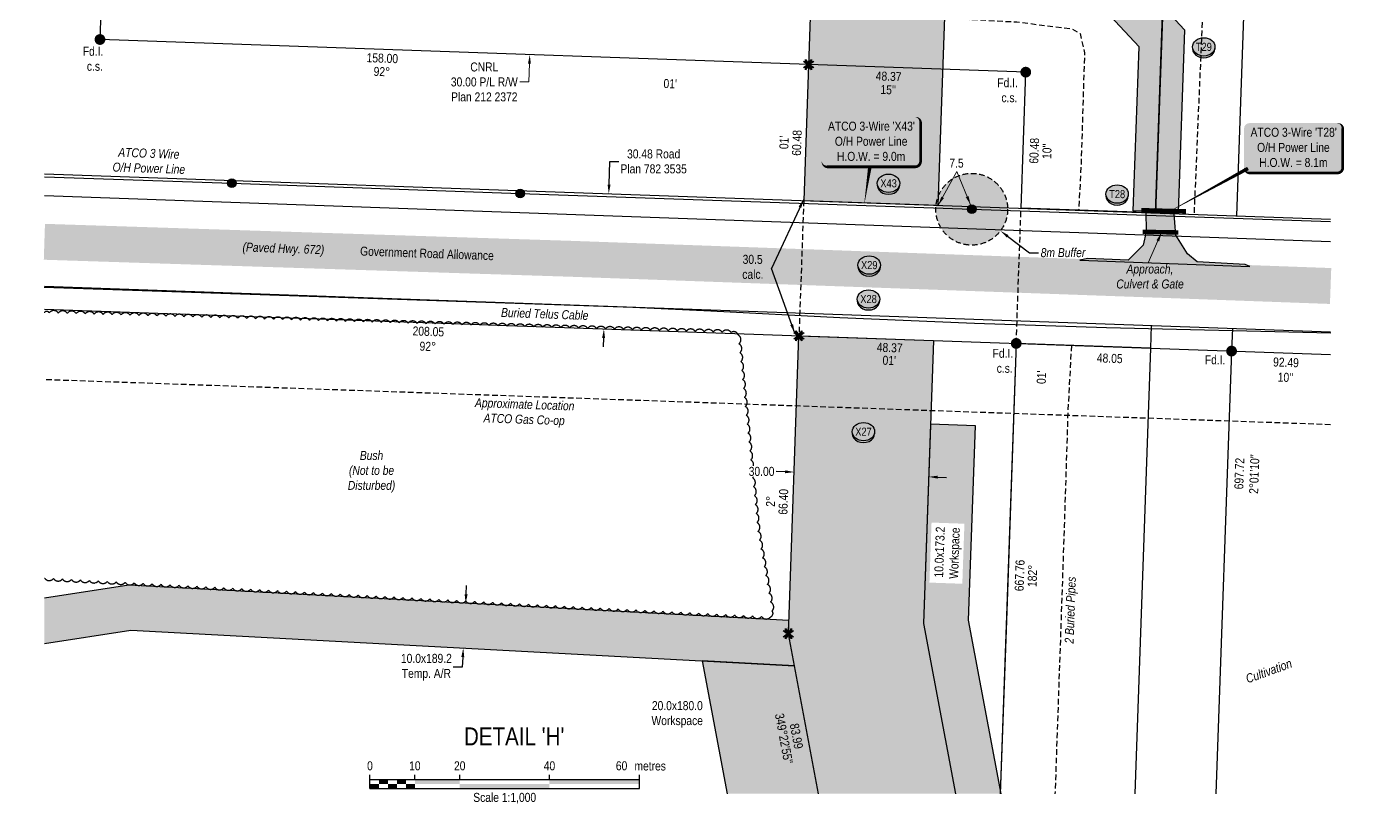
# Model space of a CAD drawing. Extents: x 338216 to 346362, y 6125251 to 6136161.
# Drawn here: x 340188 to 341660, y 6131482 to 6132348 of the extents above; entities that cross this region are included whole.
import ezdxf
from ezdxf.enums import TextEntityAlignment as Align

# ---------------------------------------------------------------- set-up
doc = ezdxf.new("R2010")
doc.units = 0
doc.header["$LTSCALE"] = 5
doc.header["$PDSIZE"] = 0.5
for name, pattern in [('0', [1, 1, 0]), ('DASHED4', [1.875, 1.25, -0.625]), ('foc-TIELINE', [1.875, 1.25, -0.625]), ('foc-TRAV', [1.875, 1.25, -0.625]), ('POWERLINE5', [7.8, 2.4, -0.6, 0.6, -0.6, 0.6, -0.6, 2.4]), ('UG_PIPE', [1.875, 1.25, -0.625])]:
    doc.linetypes.add(name, pattern=pattern)
doc.layers.get('Defpoints').update_dxf_attribs({"color": 9})
for name, color, linetype in [('AS-FENCE', 48, 'foc-FENCE'), ('AS-PIPE-UG', 44, 'UG_PIPE'), ('AS-PIPE-UG-T', 44, 'Continuous'), ('AS-POWER', 104, 'foc-POWER'), ('AS-POWER-EXISTING', 72, 'POWERLINE5'), ('AS-POWER-T', 104, 'Continuous'), ('AS-ROADS', 254, 'Continuous'), ('AS-TELUS', 224, 'foc-TEL'), ('C-RW', 13, 'Continuous'), ('DETAIL-T', 7, 'Continuous'), ('F-RW', 190, 'Continuous'), ('L-BD', 7, 'Continuous'), ('L-BD1', 253, 'Continuous'), ('L-MON', 1, 'Continuous'), ('L-ROAD-T', 7, 'Continuous'), ('L-SEC', 7, 'Continuous'), ('L-TIE', 7, 'foc-TIELINE'), ('L-TITLEDB', 4, 'Continuous'), ('L-TITLEDB-T', 4, 'Continuous'), ('P-CROSSINGS', 250, 'Continuous'), ('P-PROPOSED', 10, 'Continuous'), ('P-PROPOSED-H', 21, 'Continuous'), ('P-TEMP-BLUE', 146, 'Continuous'), ('P-TEMP-BLUE-T', 146, 'Continuous'), ('P-TRAV', 4, 'foc-TRAV'), ('P-TXT', 4, 'Continuous'), ('T-BUSH', 110, '0'), ('T-BUSH-T', 110, 'Continuous')]:
    doc.layers.add(name, color=color, linetype=linetype)
for name, color, linetype, lineweight in [('AS-GENERAL', 48, 'Continuous', 18), ('C-RW-T', 13, 'Continuous', 9), ('T-TEXT', 48, 'Continuous', 18), ('T-TIE-T', 201, 'Continuous', 18)]:
    doc.layers.add(name, color=color, linetype=linetype, lineweight=lineweight)
for name, color, linetype, true_color in [('P-POWER BUFFER', 7, 'DASHED4', 0x007000), ('P-POWER BUFFER-T', 7, 'Continuous', 0x007000), ('P-TEMP-BLUE-H', 7, 'Continuous', 0x99e6ff)]:
    doc.layers.add(name, color=color, linetype=linetype, true_color=true_color)
doc.layers.add('P-POWER BUFFER-H', color=7, linetype='0', true_color=0x8aff8a, transparency=0.7)
doc.styles.add('80', font='ARIALN.TTF', dxfattribs={"height": 10})
doc.styles.add('80CG', font='ARIALN.TTF', dxfattribs={"height": 10})
doc.styles.add('80L', font='ARIALN.TTF', dxfattribs={"height": 10})
doc.styles.add('80LS', font='ARIALNI.TTF', dxfattribs={"height": 10})
doc.styles.add('Crossing', font='ARIALN.TTF', dxfattribs={"height": 10})
doc.styles.add('foc-LtypeFont', font='ARIALN.TTF', dxfattribs={"height": 7.35})
doc.styles.add('TXT', font='ARIALN.TTF', dxfattribs={"height": 0.2})
doc.linetypes.add('foc-FENCE', pattern='A,10,-1,["X",foc-LtypeFont,S=0.2,R=0,X=-0.625,Y=-0.75],-1.24', length=12.24)
doc.linetypes.add('foc-POWER', pattern='A,6,-1,["P",foc-LtypeFont,S=0.2,R=0,X=-0.625,Y=-0.75],-1.24,4', length=12.24)
doc.linetypes.add('foc-TEL', pattern='A,2,-1,["T",foc-LtypeFont,S=0.2,R=0,X=-0.425,Y=-0.75],-1.24,8', length=12.24)
doc.dimstyles.new('Compass 5 000', dxfattribs={"dimscale": 5, "dimtxt": 9, "dimasz": 2, "dimexe": 0.2, "dimexo": 0.0625, "dimgap": 0.5, "dimtad": 0, "dimtih": 1, "dimtoh": 1, "dimzin": 0, "dimdsep": 46, "dimtxsty": '80CG', "dimcen": 0.1, "dimse1": 1, "dimse2": 1, "dimclrd": 256, "dimclrt": 256, "dimaunit": 1, "dimadec": 4, "dimazin": 0, "dimtfac": 0.06, "dimtofl": 0, "dimtmove": 0, "dimatfit": 1, "dimfxl": 0.2, "dimtolj": 1, "dimtzin": 0, "dimlwd": -1, "dimarcsym": 0})

# ---------------------------------------------------------------- blocks, each defined once
blk = doc.blocks.new('POWERPOLE')
h = blk.add_hatch(color=255)
edge = h.paths.add_edge_path()
edge.add_arc((0, 0), 0.96, 0, 360)
at = {"linetype": 'Continuous'}
for p, q in [((0.68, -0.68), (-0.68, 0.68)), ((-0.68, -0.68), (0.68, 0.68))]:
    blk.add_line(p, q, dxfattribs=at)
blk.add_circle((0, 0), 0.96, dxfattribs=at)
blk = doc.blocks.new('*U254')
at = {"color": 0}
for p, q in [((-150, 0), (-150, 15)), ((-100, 10), (-100, 15)), ((-50, 10), (-50, 15)), ((50, 10), (50, 15)), ((150.2, 0), (150.2, 15)), ((-150, 10), (150.2, 10)), ((-150, 0), (150.2, 0))]:
    blk.add_line(p, q, dxfattribs=at)
for points in [[(-150, 5), (-140, 5), (-150, 0), (-140, 0)], [(-140, 10), (-130, 10), (-140, 5), (-130, 5)], [(-130, 5), (-120, 5), (-130, 0), (-120, 0)], [(-120, 10), (-110, 10), (-120, 5), (-110, 5)], [(-110, 5), (-100, 5), (-110, 0), (-100, 0)], [(-100, 10), (-50, 10), (-100, 5), (-50, 5)], [(-50, 5), (50, 5), (-50, 0), (50, 0)], [(50, 10), (150.2, 10), (50, 5), (150.2, 5)]]:
    blk.add_solid(points, dxfattribs=at)
at = {"color": 0, "style": '80'}
blk.add_text('metres', height=10, dxfattribs=at).set_placement((162.2, 20), align=Align.CENTER)
at = {"color": 0, "char_height": 10, "style": '80'}
for s, insert, attachment_point in [('0', (-150, 30.2), 2), ('10', (-100, 30.2), 2), ('20', (-50, 30.2), 2), ('40', (50, 30.2), 2), ('60', (136.7, 30.2), 3), ('Scale 1:1,000', (0.1, -5), 2)]:
    blk.add_mtext(s, dxfattribs=dict(at, insert=insert, attachment_point=attachment_point))
blk = doc.blocks.new('*D321')
at = {"layer": 'Defpoints', "color": 0, "transparency": 16777216}
for p in [(340911.8, 6132158.7), (340831, 6132010.7), (340906.4, 6132008)]:
    blk.add_point(p, dxfattribs=at)
at = {"layer": 'L-TITLEDB-T', "transparency": 16777216}
for p, q in [((340836.7, 6132171.4), (340837.6, 6132197.2)), ((340837.6, 6132197.2), (340847.6, 6132197.2)), ((340830.6, 6132000.7), (340830.3, 6131990.7))]:
    blk.add_line(p, q, dxfattribs=at)
for points in [[(340835.1, 6132171.5), (340838.4, 6132171.4), (340836.4, 6132161.4)], [(340829, 6132000.8), (340832.3, 6132000.6), (340831, 6132010.7)]]:
    blk.add_solid(points, dxfattribs=at)
at = {"layer": 'L-TITLEDB-T', "transparency": 16777216, "insert": (340886.4, 6132197.2), "char_height": 10, "attachment_point": 5, "style": '80CG'}
blk.add_mtext('\\A1;30.48 Road\\PPlan 782 3535', dxfattribs=at)
blk = doc.blocks.new('*D322')
at = {"layer": 'C-RW-T', "transparency": 16777216}
for p, q in [((340754, 6132475.9), (340754.4, 6132485.9)), ((340748, 6132306.1), (340747.3, 6132285.7)), ((340747.3, 6132285.7), (340737.3, 6132285.7))]:
    blk.add_line(p, q, dxfattribs=at)
for points in [[(340752.3, 6132475.9), (340755.7, 6132475.8), (340753.7, 6132465.9)], [(340746.4, 6132306.1), (340749.7, 6132306), (340748.4, 6132316.1)]]:
    blk.add_solid(points, dxfattribs=at)
at = {"layer": 'Defpoints', "color": 0, "transparency": 16777216}
for p in [(340737.8, 6132466.5), (340753.7, 6132465.9), (340732.5, 6132316.6)]:
    blk.add_point(p, dxfattribs=at)
at = {"layer": 'C-RW-T', "transparency": 16777216, "insert": (340697.8, 6132285.7), "char_height": 10, "attachment_point": 5, "style": '80CG'}
blk.add_mtext('\\A1;CNRL\\P30.00 P/L R/W\\PPlan 212 2372', dxfattribs=at)
blk = doc.blocks.new('*U136')
h = blk.add_hatch(color=255)
edge = h.paths.add_edge_path()
edge.add_line((-49, -28.5), (49, -28.5))
edge.add_arc((49, -22.5), 6, 270, 360)
edge.add_line((55, -22.5), (55, 21))
edge.add_arc((49, 21), 6, 0, 90)
edge.add_line((49, 27), (-49, 27))
edge.add_arc((-49, 21), 6, 90, 180)
edge.add_line((-55, 21), (-55, -22.5))
edge.add_arc((-49, -22.5), 6, 180, 270)
at = {"color": 104, "flags": 128}
blk.add_lwpolyline([(-49, -28.5, 3, 3, 0), (49, -28.5, 3, 3, 0.414214), (55, -22.5, 3, 3, 0), (55, 21, 3, 0, 0.414214), (49, 27, 0, 0, 0), (-49, 27, 0, 0, 0.414214), (-55, 21, 0, 0, 0), (-55, -22.5, 0, 3, 0.414214)], format="xyseb", close=True, dxfattribs=at)
at = {"color": 104, "style": '80'}
blk.add_attdef('ENTER_TEXT_001', (-26.8, -4.9), '', height=10, dxfattribs=at)
blk = doc.blocks.new('xing2')
h = blk.add_hatch(color=50)
h.dxf.hatch_style = 1
edge = h.paths.add_edge_path()
edge.add_ellipse((0, 0), major_axis=(-12.5, 0), ratio=0.816297, start_angle=0, end_angle=360)
h = blk.add_hatch(color=250)
h.dxf.hatch_style = 1
edge = h.paths.add_edge_path()
edge.add_ellipse((0, -2), major_axis=(-12.5, 0), ratio=0.816297, start_angle=0, end_angle=180)
edge.add_line((12.5, -2), (12.5, 0))
edge.add_ellipse((0, 0), major_axis=(-12.5, 0), ratio=0.816297, start_angle=0, end_angle=180, ccw=False)
edge.add_line((-12.5, 0), (-12.5, -2))
at = {"color": 250}
blk.add_ellipse((0, 0), major_axis=(-12.5, 0), ratio=0.816297, dxfattribs=at)
blk.add_ellipse((0, -2), major_axis=(-12.5, 0), ratio=0.816297, start_param=0, end_param=3.141593, dxfattribs=at)
at = {"color": 250, "style": 'Crossing'}
blk.add_attdef('CROSSING', text='', height=9, dxfattribs=at).set_placement((0.1, 0), align=Align.MIDDLE_CENTER)
at = {"color": 250, "style": 'Crossing', "flags": 1}
for tag, p in [('OWNER', (0.1, -12.5)), ('DESCRIPTION', (0.1, -25.8)), ('LOCATION', (0.1, -39.3)), ('DWG_REF', (0.1, -52.8))]:
    blk.add_attdef(tag, text='', height=9, dxfattribs=at).set_placement(p, align=Align.MIDDLE_CENTER)
blk = doc.blocks.new('*D324')
at = {"layer": 'Defpoints', "color": 0, "transparency": 16777216}
for p in [(340656.5, 6131706.3), (340653.8, 6131656.4), (340674.4, 6131655.3)]:
    blk.add_point(p, dxfattribs=at)
at = {"layer": 'P-TEMP-BLUE-T', "transparency": 16777216}
for p, q in [((340677.6, 6131715.2), (340678.1, 6131725.2)), ((340673.8, 6131645.3), (340673.2, 6131634)), ((340673.2, 6131634), (340663.2, 6131634))]:
    blk.add_line(p, q, dxfattribs=at)
for points in [[(340675.9, 6131715.3), (340679.2, 6131715.1), (340677, 6131705.2)], [(340672.2, 6131645.4), (340675.5, 6131645.2), (340674.4, 6131655.3)]]:
    blk.add_solid(points, dxfattribs=at)
at = {"layer": 'P-TEMP-BLUE-T', "transparency": 16777216, "insert": (340633.3, 6131634), "char_height": 10, "attachment_point": 5, "style": '80CG'}
blk.add_mtext('\\A1;10.0x189.2\\PTemp. A/R', dxfattribs=at)
blk = doc.blocks.new('*D325')
at = {"layer": 'Defpoints', "color": 0, "transparency": 16777216}
for p in [(341042.7, 6131845.6), (341192.7, 6131846), (341192.5, 6131840.3)]:
    blk.add_point(p, dxfattribs=at)
at = {"layer": 'P-TXT', "transparency": 16777216}
for p, q in [((341032.9, 6131851.7), (341022.9, 6131852)), ((341202.7, 6131845.7), (341212.7, 6131845.3))]:
    blk.add_line(p, q, dxfattribs=at)
for points in [[(341032.9, 6131853.3), (341032.8, 6131850), (341042.9, 6131851.3)], [(341202.8, 6131847.3), (341202.7, 6131844), (341192.7, 6131846)]]:
    blk.add_solid(points, dxfattribs=at)
at = {"layer": 'P-TXT', "transparency": 16777216, "insert": (341006.6, 6131852), "char_height": 10, "attachment_point": 5, "style": '80CG', "bg_fill": 3, "box_fill_scale": 1.1, "bg_fill_color": 256, "bg_fill_true_color": 13158600, "bg_fill_transparency": 0}
blk.add_mtext('\\A1;30.00', dxfattribs=at)
blk = doc.blocks.new('*D328')
at = {"layer": 'Defpoints', "color": 0, "linetype": 'Continuous', "transparency": 16777216}
for p in [(341240.6, 6132144), (341272.6, 6132119.9)]:
    blk.add_point(p, dxfattribs=at)
at = {"layer": 'P-POWER BUFFER-T', "color": 0, "linetype": 'Continuous', "lineweight": -2, "transparency": 16777216}
for p, q in [((341240.1, 6132144), (341241.1, 6132144)), ((341240.6, 6132143.5), (341240.6, 6132144.5))]:
    blk.add_line(p, q, dxfattribs=at)
at = {"layer": 'P-POWER BUFFER-T', "transparency": 16777216}
for p, q in [((341280.6, 6132113.9), (341304.9, 6132095.6)), ((341304.9, 6132095.6), (341314.9, 6132095.6))]:
    blk.add_line(p, q, dxfattribs=at)
at = {"layer": 'P-POWER BUFFER-T', "linetype": 'Continuous', "transparency": 16777216}
blk.add_solid([(341281.6, 6132115.2), (341279.6, 6132112.6), (341272.6, 6132119.9)], dxfattribs=at)
at = {"layer": 'P-POWER BUFFER-T', "linetype": 'Continuous', "transparency": 16777216, "insert": (341342.3, 6132095.6), "char_height": 10, "attachment_point": 5, "style": '80CG'}
blk.add_mtext('\\A1;{\\fArial Narrow|b0|i1|c0|p34;8m Buffer}', dxfattribs=at)
blk = doc.blocks.new('TEMP')
h = blk.add_hatch(color=255)
h.dxf.hatch_style = 1
h.paths.add_polyline_path([(0, 0.25), (-0.67, 1.15), (-0.67, 0.67), (-1.15, 0.67), (-0.25, 0), (-1.15, -0.67), (-0.67, -0.67), (-0.67, -1.15), (0, -0.25), (0.67, -1.15), (0.67, -0.67), (1.15, -0.67), (0.25, 0), (1.15, 0.67), (0.67, 0.67), (0.67, 1.15)])
h.paths.add_polyline_path([(0.57, 0.85), (0.57, 0.57), (0.85, 0.57), (0.08, 0), (0.85, -0.57), (0.57, -0.57), (0.57, -0.85), (0, -0.08), (-0.57, -0.85), (-0.57, -0.57), (-0.85, -0.57), (-0.08, 0), (-0.85, 0.57), (-0.57, 0.57), (-0.57, 0.85), (0, 0.08)], flags=16)
h = blk.add_hatch(color=1)
h.dxf.hatch_style = 1
h.paths.add_polyline_path([(0, 0.08), (-0.57, 0.85), (-0.57, 0.57), (-0.85, 0.57), (-0.08, 0), (-0.85, -0.57), (-0.57, -0.57), (-0.57, -0.85), (0, -0.08), (0.57, -0.85), (0.57, -0.57), (0.85, -0.57), (0.08, 0), (0.85, 0.57), (0.57, 0.57), (0.57, 0.85)])
at = {"color": 1}
for p, q in [((-0.08, 0), (0.08, 0)), ((0, 0.08), (0, -0.08))]:
    blk.add_line(p, q, dxfattribs=at)
at = {"color": 255, "flags": 128}
blk.add_lwpolyline([(-0.25, 0), (-1.15, 0.67), (-0.67, 0.67), (-0.67, 1.15), (0, 0.25), (0.67, 1.15), (0.67, 0.67), (1.15, 0.67), (0.25, 0), (1.15, -0.67), (0.67, -0.67), (0.67, -1.15), (0, -0.25), (-0.67, -1.15), (-0.67, -0.67), (-1.15, -0.67)], close=True, dxfattribs=at)
at = {"color": 1, "flags": 128}
blk.add_lwpolyline([(-0.08, 0), (-0.85, 0.57), (-0.57, 0.57), (-0.57, 0.85), (0, 0.08), (0.57, 0.85), (0.57, 0.57), (0.85, 0.57), (0.08, 0), (0.85, -0.57), (0.57, -0.57), (0.57, -0.85), (0, -0.08), (-0.57, -0.85), (-0.57, -0.57), (-0.85, -0.57)], close=True, dxfattribs=at)
blk = doc.blocks.new('fdia')
at = {"color": 255, "const_width": 1}
blk.add_lwpolyline([(-0.5, 0, 1), (0.5, 0, 1)], format="xyb", close=True, dxfattribs=at)
blk = doc.blocks.new('Fdiaa')
blk.add_blockref('fdia', (0, 0))
blk = doc.blocks.new('fdib')
at = {"color": 1, "const_width": 1.6}
blk.add_lwpolyline([(-0.4, 0, 1), (0.4, 0, 1)], format="xyb", close=True, dxfattribs=at)
at = {"color": 1}
blk.add_circle((0, 0), 0.8, dxfattribs=at)
blk = doc.blocks.new('Fdibb')
blk.add_blockref('fdib', (0, 0))
blk = doc.blocks.new('fdicc')
for name in ['Fdibb', 'Fdiaa']:
    blk.add_blockref(name, (0, 0))
blk = doc.blocks.new('FDI')
blk.add_blockref('fdicc', (0, 0))
blk = doc.blocks.new('Well_proximity')
h = blk.add_hatch(color=191)
h.dxf.hatch_style = 1
edge = h.paths.add_edge_path()
edge.add_ellipse((0, 0), major_axis=(-12.5, 0), ratio=0.816297, start_angle=0, end_angle=360)
h = blk.add_hatch(color=250)
h.dxf.hatch_style = 1
edge = h.paths.add_edge_path()
edge.add_ellipse((0, -2), major_axis=(-12.5, 0), ratio=0.816297, start_angle=0, end_angle=180)
edge.add_line((12.5, -2), (12.5, 0))
edge.add_ellipse((0, 0), major_axis=(-12.5, 0), ratio=0.816297, start_angle=0, end_angle=180, ccw=False)
edge.add_line((-12.5, 0), (-12.5, -2))
at = {"color": 250}
blk.add_ellipse((0, 0), major_axis=(-12.5, 0), ratio=0.816297, dxfattribs=at)
blk.add_ellipse((0, -2), major_axis=(-12.5, 0), ratio=0.816297, start_param=0, end_param=3.141593, dxfattribs=at)
at = {"color": 250, "style": '80L'}
blk.add_attdef('CROSSING', text='', height=9, dxfattribs=at).set_placement((0.1, 0), align=Align.MIDDLE_CENTER)

msp = doc.modelspace()

# ---------------------------------------------------------------- hatches: boundary and pattern name
at = {"layer": 'AS-ROADS'}
h = msp.add_hatch(color=256, dxfattribs=at)
h.dxf.hatch_style = 1
h.paths.add_polyline_path([(341370.028, 6132089.243), (341361.157, 6132087.134), (341550.318, 6132080.409), (341545.193, 6132082.608), (341491.608, 6132085.523), (341480.988, 6132094.368), (341468.023, 6132115.228), (341465.753, 6132143.343), (341434.448, 6132141.938), (341435.018, 6132118.958), (341431.383, 6132104.018), (341414.748, 6132087.208)])
at = {"layer": 'P-POWER BUFFER-H', "true_color": 0xdbffdb}
h = msp.add_hatch(color=254, dxfattribs=at)
h.dxf.hatch_style = 1
edge = h.paths.add_edge_path()
edge.add_arc((341240.634, 6132143.964), 39.991, 0, 360)
at = {"layer": 'P-PROPOSED-H'}
h = msp.add_hatch(color=256, dxfattribs=at)
h.dxf.hatch_style = 1
h.paths.add_polyline_path([(340613.989, 6133569.771), (340464.117, 6133575.119), (340424.951, 6132477.582), (341064.152, 6132455.044), (341053.529, 6132153.762), (341203.403, 6132148.477), (341219.311, 6132599.633), (340580.173, 6132622.169)])
h = msp.add_hatch(color=256, dxfattribs=at)
h.dxf.hatch_style = 1
h.paths.add_polyline_path([(341069.904, 6131493.198), (341222.483, 6131493.198), (341186.978, 6131682.594), (341198.089, 6131997.737), (341048.215, 6132003.021), (341036.519, 6131671.283)])
at = {"layer": 'P-TEMP-BLUE-H'}
h = msp.add_hatch(color=256, dxfattribs=at)
h.dxf.hatch_style = 1
h.paths.add_polyline_path([(341420.53, 6132142.304), (341426.964, 6132324.943), (341313.942, 6132446.234), (341263.984, 6132447.998), (341265.747, 6132497.955), (341336.398, 6132495.462), (341477.651, 6132343.875), (341470.488, 6132140.544)])
h = msp.add_hatch(color=256, dxfattribs=at)
h.dxf.hatch_style = 1
h.paths.add_polyline_path([(341222.483, 6131493.198), (341273.343, 6131493.198), (341237.131, 6131686.365), (341244.764, 6131902.868), (341194.806, 6131904.629), (341186.978, 6131682.594)])
h = msp.add_hatch(color=256, dxfattribs=at)
h.dxf.hatch_style = 1
h.paths.add_polyline_path([(340207.885, 6131711.028), (340207.885, 6131660.465), (340304.272, 6131675.115), (341043.23, 6131635.484), (341036.519, 6131671.283), (341037.033, 6131685.877), (340301.829, 6131725.307)])
h = msp.add_hatch(color=256, dxfattribs=at)
h.dxf.hatch_style = 1
h.paths.add_polyline_path([(340968.184, 6131493.198), (341069.904, 6131493.198), (341043.23, 6131635.484), (340940.477, 6131640.994)])

# ---------------------------------------------------------------- linework, layer by layer
at = {"layer": 'AS-FENCE', "const_width": 4.999, "flags": 128}
msp.add_lwpolyline([(341429.498, 6132142.913), (341479.293, 6132141.643)], dxfattribs=at)
at = {"layer": 'AS-GENERAL', "const_width": 4.999, "flags": 128}
msp.add_lwpolyline([(341430.988, 6132118.813), (341470.603, 6132118.139)], dxfattribs=at)
at = {"layer": 'AS-PIPE-UG', "flags": 128}
for points in [[(340371.483, 6133458.482), (340369.288, 6133278.603), (340362.217, 6133049.125), (340348.1, 6132705.216), (340335.633, 6132503.36), (340339.157, 6132469.912), (340339.252, 6132411.12), (340355.599, 6132392.309), (340386.187, 6132390.655), (340472.993, 6132387.475), (340622.75, 6132381.327), (340786.284, 6132375.713), (340936.811, 6132367.58), (341113.042, 6132362.086), (341291.053, 6132352.533), (341351.99, 6132344.99), (341361.248, 6132339.626), (341366.241, 6132318.221), (341362.422, 6132194.133), (341359.688, 6132142.966)], [(341509.327, 6132689.581), (341502.094, 6132467.064), (341488.096, 6132136.938)], [(341351.638, 6131992.322), (341347.751, 6131919.563), (341343.656, 6131791.746), (341337.733, 6131617.885), (341333.374, 6131493.198)], [(341640.315, 6131904.062), (340207.885, 6131954.189)]]:
    msp.add_lwpolyline(points, dxfattribs=at)
at = {"layer": 'AS-POWER', "flags": 128}
msp.add_lwpolyline([(340208.122, 6132180.177), (340416.59, 6132173.148), (340737.73, 6132161.46), (341240.634, 6132143.964), (341640.083, 6132130.248)], dxfattribs=at)
at = {"layer": 'AS-POWER-T', "flags": 128}
for points in [[(341120.733, 6132148.135, 0, 3.998, 0), (341127.252, 6132191.418, 1.999, 1.999, 0)], [(341452.098, 6132136.703, 0, 3.998, 0), (341548.305, 6132189.445, 1.999, 1.999, 0)]]:
    msp.add_lwpolyline(points, format="xyseb", dxfattribs=at)
at = {"layer": 'AS-ROADS', "flags": 128}
msp.add_lwpolyline([(341370.028, 6132089.243), (341361.157, 6132087.134), (341550.318, 6132080.409), (341545.193, 6132082.608), (341491.608, 6132085.523), (341480.988, 6132094.368), (341468.023, 6132115.228), (341465.753, 6132143.343), (341434.448, 6132141.938), (341435.018, 6132118.958), (341431.383, 6132104.018), (341414.748, 6132087.208)], close=True, dxfattribs=at)
at = {"layer": 'AS-ROADS', "const_width": 39.982, "flags": 128}
msp.add_lwpolyline([(341640.315, 6132058.511), (341461.061, 6132065.031), (340794.042, 6132088.821), (340477.877, 6132098.989), (340207.885, 6132107.745)], dxfattribs=at)
at = {"layer": 'AS-TELUS', "flags": 128}
msp.add_lwpolyline([(340207.769, 6132057.049), (340863.092, 6132034.783), (340950.088, 6132030.819), (341093.716, 6132023.59), (341243.598, 6132017.062), (341390.761, 6132012.333), (341640.382, 6132006.346)], dxfattribs=at)
at = {"layer": 'C-RW', "flags": 128}
for points in [[(340464.272, 6133575.114), (340425.141, 6132477.475), (341456.035, 6132441.126), (341445.422, 6132139.943), (341295.581, 6132145.226), (341300.914, 6132296.569), (340269.959, 6132332.92), (340314.433, 6133580.461)], [(341422.633, 6131493.198), (341440.111, 6131989.209), (341290.27, 6131994.489), (341278.893, 6131675.158), (341272.467, 6131493.198)]]:
    msp.add_lwpolyline(points, dxfattribs=at)
at = {"layer": 'F-RW', "flags": 128}
for points in [[(341445.422, 6132139.943), (341485.545, 6133278.603)], [(341575.562, 6133278.603), (341535.327, 6132136.772)], [(341422.633, 6131493.198), (341440.111, 6131989.209), (341441.008, 6132014.667)], [(341530.912, 6132011.471), (341530.016, 6131986.041), (341512.649, 6131493.198)]]:
    msp.add_lwpolyline(points, dxfattribs=at)
at = {"layer": 'L-BD1'}
msp.add_line((341290.173, 6131994.562), (341272.467, 6131493.198), dxfattribs=at)
at = {"layer": 'L-SEC', "flags": 128}
for points in [[(340207.885, 6132159.106), (341640.315, 6132108.187)], [(340207.885, 6132058.502), (341640.315, 6132007.582)]]:
    msp.add_lwpolyline(points, dxfattribs=at)
at = {"layer": 'L-TIE', "flags": 128}
msp.add_lwpolyline([(341290.173, 6131994.562), (341295.581, 6132145.226)], dxfattribs=at)
at = {"layer": 'L-TITLEDB', "flags": 128}
for points in [[(340207.885, 6132183.581), (341640.315, 6132133.07)], [(340207.885, 6132032.653), (341640.315, 6131982.143)]]:
    msp.add_lwpolyline(points, dxfattribs=at)
at = {"layer": 'P-POWER BUFFER', "linetype": 'DASHED4', "lineweight": 30}
msp.add_circle((341240.634, 6132143.964), 39.991, dxfattribs=at)
at = {"layer": 'P-PROPOSED', "flags": 128}
msp.add_lwpolyline([(340464.117, 6133575.119), (340424.951, 6132477.582), (341064.152, 6132455.044), (341053.529, 6132153.762), (341203.403, 6132148.477), (341219.311, 6132599.633), (340580.173, 6132622.169), (340613.989, 6133569.771)], dxfattribs=at)
at = {"layer": 'P-TEMP-BLUE', "flags": 128}
msp.add_lwpolyline([(341420.53, 6132142.304), (341426.964, 6132324.943), (341313.942, 6132446.234), (341263.984, 6132447.998), (341265.747, 6132497.955), (341336.398, 6132495.462), (341477.651, 6132343.875), (341470.488, 6132140.544)], close=True, dxfattribs=at)
for points in [[(340207.885, 6131660.465), (340304.272, 6131675.115), (341043.23, 6131635.484), (341036.519, 6131671.283), (341037.033, 6131685.877), (340301.829, 6131725.307), (340207.885, 6131711.028)], [(341069.904, 6131493.198), (341043.23, 6131635.484), (340940.477, 6131640.994), (340968.184, 6131493.198)]]:
    msp.add_lwpolyline(points, dxfattribs=at)
at = {"layer": 'P-TRAV', "flags": 128}
msp.add_lwpolyline([(341053.529, 6132153.762), (341048.215, 6132003.021)], dxfattribs=at)

# ---------------------------------------------------------------- block references
at = {"layer": 'AS-POWER-EXISTING', "xscale": 4.997801341758031, "yscale": 4.997801341758031}
for p, zscale in [((340416.59, 6132173.148), 4.997801341758031), ((340737.73, 6132161.46), 24.99450274999973), ((341240.634, 6132143.964), 24.99450274999973)]:
    msp.add_blockref('POWERPOLE', p, dxfattribs=dict(at, zscale=zscale))
at = {"layer": 'AS-POWER-T'}
ref = msp.add_blockref('*U136', (341128.665, 6132219.689), dxfattribs=dict(at, xscale=0.999560268351608, yscale=0.999560268351608, zscale=0.999560268351608))
ref.add_attrib('ENTER_TEXT_001', "ATCO 3-Wire 'X43'", (341080.624, 6132231.524), dxfattribs={"layer": '0', "color": 104, "height": 9.9956, "style": '80'})
ref.add_attrib('ENTER_TEXT_002', 'O/H Power Line', (341088.213, 6132214.687), dxfattribs={"layer": '0', "color": 104, "height": 9.9956, "style": '80'})
ref.add_attrib('ENTER_TEXT_003', 'H.O.W. = 9.0m', (341090.568, 6132197.851), dxfattribs={"layer": '0', "color": 104, "height": 9.9956, "style": '80'})
ref = msp.add_blockref('*U136', (341598.907, 6132212.855), dxfattribs=dict(at, xscale=0.999560268351608, yscale=0.999560268351608, zscale=0.999560268351608))
ref.add_attrib('ENTER_TEXT_001', "ATCO 3-Wire 'T28'", (341551.186, 6132224.69), dxfattribs={"layer": '0', "color": 104, "height": 9.9956, "style": '80'})
ref.add_attrib('ENTER_TEXT_002', 'O/H Power Line', (341558.454, 6132207.853), dxfattribs={"layer": '0', "color": 104, "height": 9.9956, "style": '80'})
ref.add_attrib('ENTER_TEXT_003', 'H.O.W. = 8.1m', (341560.81, 6132191.017), dxfattribs={"layer": '0', "color": 104, "height": 9.9956, "style": '80'})
at = {"layer": 'DETAIL-T', "xscale": 0.999560268351608, "yscale": 0.999560268351608, "zscale": 0.999560268351608}
msp.add_blockref('*U254', (340720.41, 6131499.066), dxfattribs=at)
at = {"layer": 'L-MON', "xscale": 4.997801341758031, "yscale": 4.997801341758031}
for name, p, zscale in [('FDI', (340269.778, 6132333.007), 24.99450274999973), ('TEMP', (341058.865, 6132305.103), 4.997801341758031), ('FDI', (341300.821, 6132296.62), 24.99450274999973), ('TEMP', (341048.215, 6132003.021), 4.997801341758031), ('FDI', (341290.173, 6131994.562), 24.99450274999973), ('FDI', (341530.015, 6131986.032), 24.99450274999973), ('TEMP', (341036.519, 6131671.283), 4.997801341758031)]:
    msp.add_blockref(name, p, dxfattribs=dict(at, zscale=zscale))
at = {"layer": 'P-CROSSINGS'}
for name, p, xscale, yscale, zscale, values in [('Well_proximity', (341499.067, 6132324.81), 0.9995958905169131, 0.9995958905169131, 0.9995958905169131, {'CROSSING': 'T29'}), ('xing2', (341147.947, 6132172.871), 0.999560268351608, 0.999560268351608, 0.999560268351608, {'CROSSING': 'X43'}), ('Well_proximity', (341402.541, 6132160.853), 0.9995958905169131, 0.9995958905169131, 0.9995958905169131, {'CROSSING': 'T28'}), ('xing2', (341126.439, 6132081.823), 0.999560268351608, 0.999560268351608, 0.999560268351608, {'CROSSING': 'X29'}), ('xing2', (341125.627, 6132044.015), 0.999560268351608, 0.999560268351608, 0.999560268351608, {'CROSSING': 'X28'}), ('xing2', (341120.021, 6131896.304), 0.999560268351608, 0.999560268351608, 4.997801341758031, {'CROSSING': 'X27'})]:
    msp.add_blockref(name, p, dxfattribs=dict(at, xscale=xscale, yscale=yscale, zscale=zscale)).add_auto_attribs(values)

# ---------------------------------------------------------------- texts
at = {"layer": 'AS-PIPE-UG-T', "char_height": 9.9956, "attachment_point": 1, "style": '80L'}
for s, width, insert, rotation in [('\\pi6.5135;{\\fArial Narrow|b0|i1|c0|p34;Approximate Location\\P\\pi16.697;ATCO Gas Co-op}', 123.51053, (340681.136, 6131933.915), 358.001047), ('{\\fArial Narrow|b0|i1|c0|p34;2 Buried Pipes}', 404.89984, (341344.07, 6131660.557), 88.048613)]:
    msp.add_mtext_dynamic_manual_height_columns(s, width=width, gutter_width=49.989, heights=[0], dxfattribs=dict(at, insert=insert, rotation=rotation))
at = {"layer": 'AS-POWER-T', "insert": (340284.023, 6132212.748), "char_height": 9.9956, "attachment_point": 1, "rotation": 357.973906, "style": '80L'}
msp.add_mtext_dynamic_manual_height_columns('\\pi6.4339;{\\fArial Narrow|b0|i1|c0|p34;ATCO 3 Wire\\P\\pi0.58385;O/H Power Line}', width=80.65525, gutter_width=49.989, heights=[0], dxfattribs=at)
at = {"layer": 'AS-TELUS', "insert": (340716.645, 6132034.132), "char_height": 9.9956, "attachment_point": 1, "rotation": 357.958867, "style": 'TXT'}
msp.add_mtext_dynamic_manual_height_columns('{\\fArial Narrow|b0|i1|c0|p34;Buried Telus Cable}', width=97.21368, gutter_width=1, heights=[0], dxfattribs=at)
at = {"layer": 'DETAIL-T', "color": 3, "insert": (340731.064, 6131556.988), "char_height": 19.9912, "width": 223.75959, "attachment_point": 5, "style": '80CG'}
msp.add_mtext("DETAIL 'H'", dxfattribs=at)
at = {"layer": 'L-BD', "style": '80L'}
for s, rotation, p in [('158.00', 357.9743, (340584.258, 6132312.219)), ('92°', 357.9743, (340583.728, 6132297.234)), ("01'", 357.9743, (340904.86, 6132283.792)), ('48.37', 357.9901, (341148.098, 6132292.021)), ("15''", 357.9901, (341147.572, 6132277.036)), ('60.48', 87.9811, (341310.184, 6132209.044)), ("10''", 87.9811, (341324.418, 6132208.542)), ('48.37', 357.9946, (341149.294, 6131989.894)), ("01'", 357.9946, (341148.795, 6131975.659)), ('48.05', 357.9946, (341394.357, 6131978.053)), ("01'", 87.9774, (341318.22, 6131956.894)), ('667.76', 87.9774, (341293.963, 6131736.202)), ('182°', 87.9774, (341308.198, 6131735.699))]:
    msp.add_text(s, height=9.9956, rotation=rotation, dxfattribs=at).set_placement(p, align=Align.MIDDLE)
at = {"layer": 'L-BD', "insert": (341533.657, 6131849.813), "char_height": 9.9978, "width": 25.8343, "attachment_point": 2, "rotation": 87.9819, "style": '80L'}
msp.add_mtext("697.72 2°01'10''", dxfattribs=at)
at = {"layer": 'L-BD1', "style": '80L'}
for s, height, rotation, p in [('60.48', 9.9956, 87.9807, (341045.846, 6132217.885)), ("01'", 9.9956, 87.9807, (341031.611, 6132218.387)), ('66.40', 9.9956, 87.9807, (341030.785, 6131818.199)), ('2°', 9.9956, 87.9807, (341016.55, 6131818.701)), ("349°22'55''", 9.9978, 280.6177, (341031.504, 6131554.649)), ('83.99', 9.9978, 280.6177, (341045.507, 6131557.274))]:
    msp.add_text(s, height=height, rotation=rotation, dxfattribs=at).set_placement(p, align=Align.MIDDLE)
at = {"layer": 'L-BD1', "insert": (340984.833, 6132093.183), "char_height": 9.9956, "attachment_point": 1, "style": '80L'}
msp.add_mtext_dynamic_manual_height_columns('\\pi0.66179;30.5\\P\\pi0.27656;calc.', width=22.67844, gutter_width=50, heights=[0], dxfattribs=at)
at = {"layer": 'L-MON', "char_height": 9.9956, "attachment_point": 1, "style": '80L'}
for s, insert in [('\\pi-9.7433;Fd.I.\\P\\pi-5.1683;c.s.', (340260.381, 6132324.869)), ('\\pi-9.7433;Fd.I.\\P\\pi-5.1683;c.s.', (341278.869, 6132289.851)), ('\\pi-9.7433;Fd.I.\\P\\pi-5.1683;c.s.', (341273.63, 6131988.546)), ('\\pi-9.7433;Fd.I.', (341509.997, 6131981.385))]:
    msp.add_mtext_dynamic_manual_height_columns(s, width=11.2297, gutter_width=50, heights=[0], dxfattribs=dict(at, insert=insert))
at = {"layer": 'L-ROAD-T', "style": '80L'}
msp.add_text('Government Road Allowance', height=9.9956, rotation=357.971317, dxfattribs=at).set_placement((340633.951, 6132094.852), align=Align.MIDDLE_CENTER)
at = {"layer": 'T-BUSH-T', "insert": (340572.235, 6131874.86), "char_height": 9.9956, "width": 52.253, "attachment_point": 2, "style": '80LS', "bg_fill": 3, "box_fill_scale": 1.2, "bg_fill_color": 256, "bg_fill_transparency": 0}
msp.add_mtext('Bush\\P(Not to be Disturbed)', dxfattribs=at)
at = {"layer": 'T-TEXT', "style": '80LS'}
for s, rotation, p in [('(Paved Hwy. 672)', 357.971317, (340474.1, 6132100.412)), ('Cultivation', 20, (341571.514, 6131629.839))]:
    msp.add_text(s, height=9.9956, rotation=rotation, dxfattribs=at).set_placement(p, align=Align.MIDDLE_CENTER)
at = {"layer": 'T-TEXT', "insert": (341400.862, 6132082.42), "char_height": 9.9956, "attachment_point": 1, "style": '80L'}
msp.add_mtext_dynamic_manual_height_columns('\\pi12.168;{\\fArial Narrow|b0|i1|c0|p34;Approach,\\P\\pi0.79805;Culvert & Gate}', width=75.37674, gutter_width=50, heights=[0], dxfattribs=at)
at = {"layer": 'T-TIE-T', "insert": (341215.703, 6132200.362), "char_height": 9.9956, "attachment_point": 1, "style": '80L'}
msp.add_mtext_dynamic_manual_height_columns('7.5', width=19.80603, gutter_width=49.989, heights=[0], dxfattribs=at)

# ---------------------------------------------------------------- dimensions: what is measured, and where the dimension line sits
at = {"layer": 'C-RW-T'}
dim = msp.add_linear_dim(base=(340753.654, 6132465.892), p1=(340732.518, 6132316.61), p2=(340737.801, 6132466.451), angle=87.9806, text='CNRL\\P30.00 P/L R/W\\PPlan 212 2372', dimstyle='Compass 5 000', dxfattribs=at)
dim.commit()
dim.dimension.update_dxf_attribs({"geometry": '*D322', "text_midpoint": (340697.828, 6132285.681), "dimtype": 161})
at = {"layer": 'L-TITLEDB-T'}
dim = msp.add_linear_dim(base=(340830.997, 6132010.687), p1=(340911.802, 6132158.737), p2=(340906.43, 6132007.999), angle=267.958867, text='30.48 Road\\PPlan 782 3535', dimstyle='Compass 5 000', dxfattribs=at)
dim.commit()
dim.dimension.update_dxf_attribs({"geometry": '*D321', "text_midpoint": (340886.413, 6132197.186), "dimtype": 161})
at = {"layer": 'P-POWER BUFFER-T', "linetype": 'Continuous'}
dim = msp.add_radius_dim(center=(341240.634, 6132143.964), mpoint=(341272.595, 6132119.926), text='{\\fArial Narrow|b0|i1|c0|p34;8m Buffer}', dimstyle='Compass 5 000', dxfattribs=at)
dim.commit()
dim.dimension.update_dxf_attribs({"geometry": '*D328', "text_midpoint": (341342.348, 6132095.598), "dimtype": 164})
at = {"layer": 'P-TEMP-BLUE-T'}
dim = msp.add_linear_dim(base=(340674.359, 6131655.267), p1=(340656.504, 6131706.285), p2=(340653.826, 6131656.368), angle=266.930087, text='10.0x189.2\\PTemp. A/R', dimstyle='Compass 5 000', dxfattribs=at)
dim.commit()
dim.dimension.update_dxf_attribs({"geometry": '*D324', "text_midpoint": (340633.287, 6131633.998), "dimtype": 161})

# ---------------------------------------------------------------- leaders
at = {"layer": 'L-BD1'}
for points in [[(341053.583, 6132155.294), (341017.496, 6132077.82)], [(341043.554, 6132006.052), (341017.496, 6132077.82)]]:
    msp.add_leader(points, dimstyle='Compass 5 000', dxfattribs=at)
at = {"layer": 'T-TEXT'}
msp.add_leader([(341452.013, 6132117.908), (341436.953, 6132084.295)], dimstyle='Compass 5 000', dxfattribs=at)
at = {"layer": 'T-TIE-T'}
for points in [[(341203.423, 6132148.476), (341224.054, 6132185.836)], [(341239.403, 6132148.835), (341224.054, 6132185.836)]]:
    msp.add_leader(points, dimstyle='Compass 5 000', dxfattribs=at)

# ---------------------------------------------------------------- next in the draw order: texts
at = {"layer": 'L-BD', "char_height": 9.9956, "attachment_point": 2, "style": '80L', "bg_fill": 3, "box_fill_scale": 1.2, "bg_fill_color": 256, "bg_fill_transparency": 0}
for s, insert, width, rotation in [('208.05 92°', (340635.65, 6132012.932), 50.70822, 357.9837), ("92.49\\P10''", (341590.79, 6131978.464), 50.70956, 357.9746)]:
    msp.add_mtext(s, dxfattribs=dict(at, insert=insert, width=width, rotation=rotation))
at = {"layer": 'P-TEMP-BLUE-T', "insert": (341198.699, 6131733.07), "char_height": 9.9956, "attachment_point": 1, "rotation": 87.980736, "style": '80L', "bg_fill": 2}
msp.add_mtext_dynamic_manual_height_columns('\\pi1.0244;10.0x173.2\\P\\pi0.13464;Workspace', width=56.88831, gutter_width=49.989, heights=[0], dxfattribs=at)
at = {"layer": 'P-TEMP-BLUE-T', "insert": (340883.887, 6131596.258), "char_height": 9.9978, "attachment_point": 1, "style": '80L', "bg_fill": 3, "box_fill_scale": 1.2, "bg_fill_color": 256, "bg_fill_transparency": 0}
msp.add_mtext_dynamic_manual_height_columns('\\pi0.54442;20.0x180.0\\P\\pi0.12842;Workspace', width=56.88831, gutter_width=49.989, heights=[0], dxfattribs=at)

# ---------------------------------------------------------------- next in the draw order: linework, layer by layer
at = {"layer": 'P-PROPOSED', "flags": 128}
msp.add_lwpolyline([(341069.904, 6131493.198), (341036.519, 6131671.283), (341048.215, 6132003.021), (341198.089, 6131997.737), (341186.978, 6131682.594), (341222.483, 6131493.198)], dxfattribs=at)
at = {"layer": 'P-TEMP-BLUE', "flags": 128}
msp.add_lwpolyline([(341273.343, 6131493.198), (341237.131, 6131686.365), (341244.764, 6131902.868), (341194.806, 6131904.629), (341186.978, 6131682.594), (341222.483, 6131493.198)], dxfattribs=at)
at = {"layer": 'T-BUSH', "flags": 128}
msp.add_lwpolyline([(340208.048, 6131733.368, 0.52056705), (340218.029, 6131732.826, 0.52056705), (340228.009, 6131732.284, 0.52056705), (340237.99, 6131731.742, 0.52056705), (340247.971, 6131731.2, 0.52056705), (340257.952, 6131730.658, 0.52056705), (340267.933, 6131730.116, 0.52056705), (340277.914, 6131729.574, 0.52056705), (340287.895, 6131729.032, 0.52056705), (340297.876, 6131728.49, 0.52056705), (340307.857, 6131727.948, 0.52056705), (340317.838, 6131727.406, 0.52056705), (340327.818, 6131726.864, 0.52056705), (340337.799, 6131726.322, 0.52056705), (340347.78, 6131725.78, 0.52056705), (340357.761, 6131725.238, 0.52056705), (340367.742, 6131724.696, 0.52056705), (340377.723, 6131724.154, 0.52056705), (340387.704, 6131723.612, 0.52056705), (340397.685, 6131723.07, 0.52056705), (340407.666, 6131722.528, 0.52056705), (340417.647, 6131721.986, 0.52056705), (340427.627, 6131721.445, 0.52056705), (340437.608, 6131720.903, 0.52056705), (340447.589, 6131720.361, 0.52056705), (340457.57, 6131719.819, 0.52056705), (340467.551, 6131719.277, 0.52056705), (340477.532, 6131718.735, 0.52056705), (340487.513, 6131718.193, 0.52056705), (340497.494, 6131717.651, 0.52056705), (340507.475, 6131717.109, 0.52056705), (340517.456, 6131716.567, 0.52056705), (340527.436, 6131716.025, 0.52056705), (340537.417, 6131715.483, 0.52056705), (340547.398, 6131714.941, 0.52056705), (340557.379, 6131714.399, 0.52056705), (340567.36, 6131713.857, 0.52056705), (340577.341, 6131713.315, 0.52056705), (340587.322, 6131712.773, 0.52056705), (340597.303, 6131712.231, 0.52056705), (340607.284, 6131711.689, 0.52056705), (340617.265, 6131711.147, 0.52056705), (340627.245, 6131710.605, 0.52056705), (340637.226, 6131710.063, 0.52056705), (340647.207, 6131709.521, 0.52056705), (340657.188, 6131708.98, 0.52056705), (340667.169, 6131708.438, 0.52056705), (340677.15, 6131707.896, 0.52056705), (340687.131, 6131707.354, 0.52056705), (340697.112, 6131706.812, 0.52056705), (340707.093, 6131706.27, 0.52056705), (340717.074, 6131705.728, 0.52056705), (340727.054, 6131705.186, 0.52056705), (340737.036, 6131704.657, 0.52056705), (340747.018, 6131704.135, 0.52056705), (340757, 6131703.613, 0.52056705), (340766.982, 6131703.091, 0.52056705), (340776.964, 6131702.569, 0.52056705), (340786.946, 6131702.047, 0.52056705), (340796.928, 6131701.525, 0.52056705), (340806.91, 6131701.003, 0.52056705), (340816.892, 6131700.481, 0.52056705), (340826.874, 6131699.959, 0.52056705), (340836.856, 6131699.437, 0.52056705), (340846.838, 6131698.915, 0.52056705), (340856.82, 6131698.393, 0.52056705), (340866.802, 6131697.871, 0.52056705), (340876.784, 6131697.349, 0.52056705), (340886.765, 6131696.827, 0.52056705), (340896.747, 6131696.305, 0.52056705), (340906.729, 6131695.783, 0.52056705), (340916.711, 6131695.261, 0.52056705), (340926.693, 6131694.739, 0.52056705), (340936.675, 6131694.217, 0.52056705), (340946.657, 6131693.695, 0.52056705), (340956.639, 6131693.173, 0.52056705), (340966.621, 6131692.651, 0.52056705), (340976.603, 6131692.129, 0.52056705), (340986.585, 6131691.607, 0.52056705), (340996.567, 6131691.085, 0.52056705), (341006.549, 6131690.563, 0.52056705), (341016.531, 6131690.041, 0.52056705), (341018.361, 6131696.711, 0.52056705), (341016.599, 6131706.55, 0.52056705), (341014.838, 6131716.39, 0.52056705), (341013.076, 6131726.229, 0.52056705), (341011.314, 6131736.068, 0.52056705), (341009.553, 6131745.907, 0.52056705), (341007.791, 6131755.746, 0.52056705), (341006.029, 6131765.585, 0.52056705), (341004.268, 6131775.424, 0.52056705), (341002.616, 6131785.279, 0.52056705), (341001.609, 6131795.224, 0.52056705), (341000.602, 6131805.168, 0.52056705), (340999.595, 6131815.113, 0.52056705), (340998.588, 6131825.058, 0.52056705), (340997.581, 6131835.003, 0.52056705), (340996.574, 6131844.947, 0.52056705), (340995.566, 6131854.892, 0.52056705), (340994.559, 6131864.837, 0.52056705), (340993.552, 6131874.782, 0.52056705), (340992.545, 6131884.726, 0.52056705), (340991.538, 6131894.671, 0.52056705), (340990.531, 6131904.616, 0.52056705), (340989.524, 6131914.56, 0.52056705), (340988.517, 6131924.505, 0.52056705), (340987.51, 6131934.45, 0.52056705), (340986.502, 6131944.395, 0.52056705), (340985.495, 6131954.339, 0.52056705), (340984.488, 6131964.284, 0.52056705), (340983.481, 6131974.229, 0.52056705), (340982.474, 6131984.174, 0.52056705), (340981.467, 6131994.118, 0.52056705), (340980.46, 6132004.063, 0.52056705), (340972.717, 6132006.768, 0.52056705), (340962.725, 6132007.056, 0.52056705), (340952.734, 6132007.345, 0.52056705), (340942.742, 6132007.633, 0.52056705), (340932.751, 6132007.921, 0.52056705), (340922.76, 6132008.21, 0.52056705), (340912.768, 6132008.498, 0.52056705), (340902.777, 6132008.786, 0.52056705), (340892.785, 6132009.074, 0.52056705), (340882.794, 6132009.363, 0.52056705), (340872.802, 6132009.651, 0.52056705), (340862.811, 6132009.939, 0.52056705), (340852.819, 6132010.227, 0.52056705), (340842.828, 6132010.516, 0.52056705), (340832.837, 6132010.804, 0.52056705), (340822.845, 6132011.092, 0.52056705), (340812.854, 6132011.381, 0.52056705), (340802.862, 6132011.669, 0.52056705), (340792.871, 6132011.957, 0.52056705), (340782.879, 6132012.245, 0.52056705), (340772.888, 6132012.534, 0.52056705), (340762.896, 6132012.822, 0.52056705), (340752.905, 6132013.11, 0.52056705), (340742.914, 6132013.398, 0.52056705), (340732.922, 6132013.687, 0.52056705), (340722.931, 6132013.975, 0.52056705), (340712.939, 6132014.263, 0.52056705), (340702.948, 6132014.552, 0.52056705), (340692.956, 6132014.84, 0.52056705), (340682.965, 6132015.128, 0.52056705), (340672.973, 6132015.416, 0.52056705), (340662.982, 6132015.705, 0.52056705), (340652.991, 6132015.993, 0.52056705), (340642.999, 6132016.281, 0.52056705), (340633.008, 6132016.569, 0.52056705), (340623.016, 6132016.858, 0.52056705), (340613.025, 6132017.146, 0.52056705), (340603.033, 6132017.434, 0.52056705), (340593.042, 6132017.723, 0.52056705), (340583.05, 6132018.011, 0.52056705), (340573.059, 6132018.299, 0.52056705), (340563.068, 6132018.587, 0.52056705), (340553.076, 6132018.876, 0.52056705), (340543.085, 6132019.164, 0.52056705), (340533.093, 6132019.452, 0.52056705), (340523.102, 6132019.74, 0.52056705), (340513.11, 6132020.029, 0.52056705), (340503.119, 6132020.317, 0.52056705), (340493.127, 6132020.605, 0.52056705), (340483.136, 6132020.894, 0.52056705), (340473.145, 6132021.182, 0.52056705), (340463.153, 6132021.47, 0.52056705), (340453.162, 6132021.758, 0.52056705), (340443.17, 6132022.047, 0.52056705), (340433.179, 6132022.335, 0.52056705), (340423.187, 6132022.623, 0.52056705), (340413.196, 6132022.911, 0.52056705), (340403.204, 6132023.2, 0.52056705), (340393.213, 6132023.488, 0.52056705), (340383.222, 6132023.776, 0.52056705), (340373.23, 6132024.065, 0.52056705), (340363.239, 6132024.353, 0.52056705), (340353.247, 6132024.641, 0.52056705), (340343.256, 6132024.929, 0.52056705), (340333.264, 6132025.218, 0.52056705), (340323.273, 6132025.506, 0.52056705), (340313.281, 6132025.794, 0.52056705), (340303.29, 6132026.082, 0.52056705), (340293.299, 6132026.371, 0.52056705), (340283.307, 6132026.659, 0.52056705), (340273.316, 6132026.947, 0.52056705), (340263.324, 6132027.236, 0.52056705), (340253.333, 6132027.524, 0.52056705), (340243.341, 6132027.812, 0.52056705), (340233.35, 6132028.1, 0.52056705), (340223.358, 6132028.389, 0.52056705), (340213.367, 6132028.677, 0.52056705), (340207.799, 6132028.838, 0.52056705)], format="xyb", dxfattribs=at)

# ---------------------------------------------------------------- next in the draw order: dimensions: what is measured, and where the dimension line sits
at = {"layer": 'P-TXT'}
dim = msp.add_linear_dim(base=(341192.74, 6131846.013), p1=(341042.663, 6131845.552), p2=(341192.537, 6131840.268), angle=357.980736, text='30.00', dimstyle='Compass 5 000', override={"dimtfill": 1}, dxfattribs=at)
dim.commit()
dim.dimension.update_dxf_attribs({"geometry": '*D325', "text_midpoint": (341006.555, 6131852.002), "dimtype": 161})

doc.saveas('drawing.dxf')
